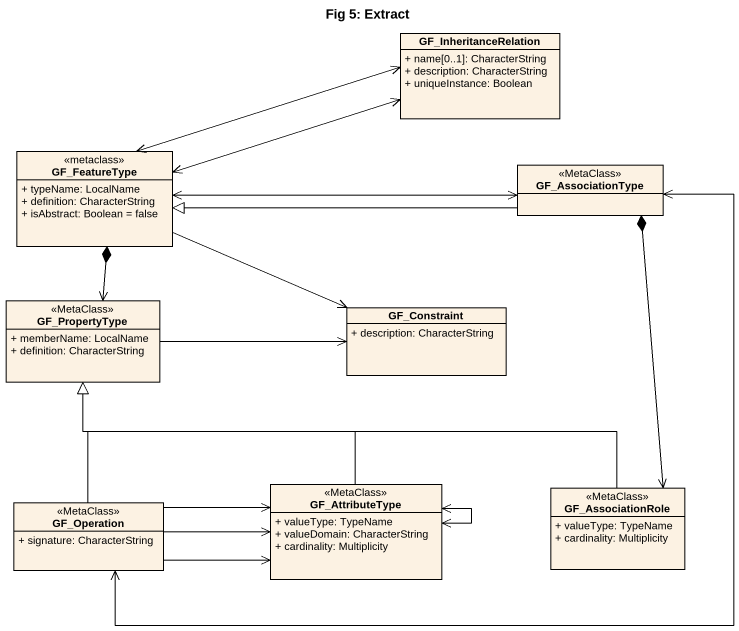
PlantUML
@startuml
title Fig 5: Extract
hide circle
hide empty members
skinparam classAttributeIconSize 0
class GF_InheritanceRelation {
  + name[0..1]: CharacterString
  + description: CharacterString
  + uniqueInstance: Boolean
}
class GF_FeatureType <<metaclass>> {
  + typeName: LocalName
  + definition: CharacterString
  + isAbstract: Boolean = false
}
class GF_AssociationType <<MetaClass>>
class GF_PropertyType <<MetaClass>> {
  + memberName: LocalName
  + definition: CharacterString
}
class GF_Constraint {
  + description: CharacterString
}
class GF_Operation <<MetaClass>> {
  + signature: CharacterString
}
class GF_AttributeType <<MetaClass>> {
  + valueType: TypeName
  + valueDomain: CharacterString
  + cardinality: Multiplicity
}
class GF_AssociationRole <<MetaClass>> {
  + valueType: TypeName
  + cardinality: Multiplicity
}
GF_InheritanceRelation <-left-> GF_FeatureType
GF_FeatureType <-right-> GF_InheritanceRelation
GF_FeatureType <-right-> GF_AssociationType
GF_FeatureType -right-> GF_Constraint
GF_AssociationType -left-|> GF_FeatureType
GF_PropertyType <-up-* GF_FeatureType
GF_PropertyType -right-> GF_Constraint
GF_Operation <-up-> GF_AssociationType
GF_Operation -up-|> GF_PropertyType
GF_Operation -right-> GF_AttributeType
GF_Operation -right-> GF_AttributeType
GF_Operation -right-> GF_AttributeType
GF_AttributeType -up-|> GF_PropertyType
GF_AttributeType <--> GF_AttributeType
GF_AssociationRole <-up-* GF_AssociationType
GF_AssociationRole -left-|> GF_PropertyType
@enduml
